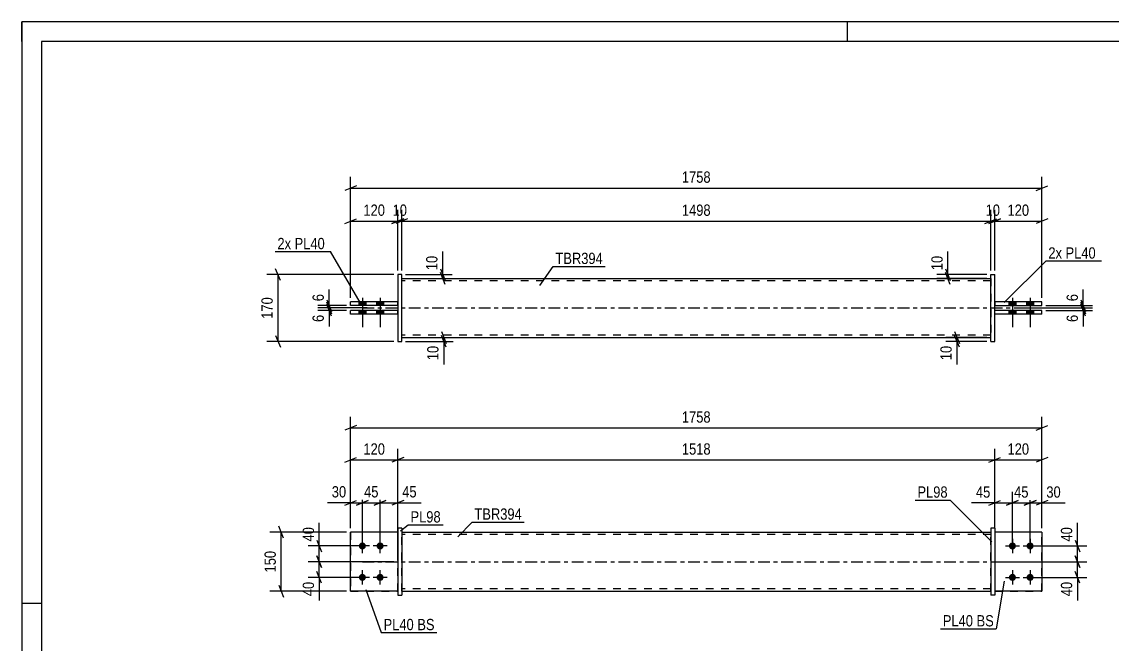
# Model space of a CAD drawing. Header units: millimetres. Extents: x 0 to 420, y 0 to 297.
# Drawn here: x 0 to 277.3, y 138.7 to 297 of the extents above; entities that cross this region are included whole.
import ezdxf

# ---------------------------------------------------------------- set-up
doc = ezdxf.new("R2010")
doc.units = ezdxf.units.MM
doc.linetypes.add('DXK_LINE_DOT2', pattern=[3.9198, 1.9599, -1.9599])
doc.linetypes.add('DXK_LINE_DOT3', pattern=[5.9187, 2.979, -0.9799, 0.9799, -0.9799])
doc.styles.add('Arial Narrow', font='ARIALN.TTF', dxfattribs={"height": 0.2})

# ---------------------------------------------------------------- blocks, each defined once
blk = doc.blocks.new('Unknown-580569573-1163')
at = {"color": 5, "linetype": 'Continuous'}
for p, q in [((420, 297), (0, 297)), ((0, 297), (0, 0)), ((0, 292), (0, 297)), ((210, 292), (210, 297)), ((415, 292), (5, 292)), ((5, 292), (5, 5)), ((5, 149), (0, 149))]:
    blk.add_line(p, q, dxfattribs=at)
blk = doc.blocks.new('Part-580569573-1802 - 1792')
at = {"color": 7, "linetype": 'DXK_LINE_DOT2'}
for p, q in [((259.44, 167.15), (247.44, 167.15)), ((247.44, 167.15), (247.44, 152.15)), ((259.44, 152.15), (259.44, 167.15)), ((247.44, 152.15), (259.44, 152.15))]:
    blk.add_line(p, q, dxfattribs=at)
blk = doc.blocks.new('Part-580569573-1812 - 1792')
at = {"color": 2, "linetype": 'Continuous'}
for p, q in [((247.44, 168.15), (246.44, 168.15)), ((246.44, 168.15), (246.44, 151.15)), ((247.44, 168.15), (247.44, 151.15)), ((247.44, 151.15), (246.44, 151.15))]:
    blk.add_line(p, q, dxfattribs=at)
blk = doc.blocks.new('Bolt-580569573-1797 - 1792')
at = {"linetype": 'Continuous'}
for points in [[(86.62, 162.75, -1), (86.62, 164.55, -1)], [(91.12, 162.75, -1), (91.12, 164.55, -1)], [(86.62, 154.75, -1), (86.62, 156.55, -1)], [(91.12, 154.75, -1), (91.12, 156.55, -1)]]:
    blk.add_hatch(color=1, dxfattribs=at).paths.add_polyline_path(points)
at = {"color": 1, "linetype": 'Continuous'}
for p, q in [((88.42, 163.65), (84.82, 163.65)), ((86.62, 161.85), (86.62, 165.45)), ((92.92, 163.65), (89.32, 163.65)), ((91.12, 161.85), (91.12, 165.45)), ((88.42, 155.65), (84.82, 155.65)), ((86.62, 153.85), (86.62, 157.45)), ((92.92, 155.65), (89.32, 155.65)), ((91.12, 153.85), (91.12, 157.45))]:
    blk.add_line(p, q, dxfattribs=at)
blk = doc.blocks.new('Part-580569573-1807 - 1792')
at = {"color": 2, "linetype": 'Continuous'}
for p, q in [((259.44, 167.15), (247.44, 167.15)), ((259.44, 167.15), (259.44, 152.15)), ((259.44, 152.15), (247.44, 152.15))]:
    blk.add_line(p, q, dxfattribs=at)
at = {"color": 7, "linetype": 'DXK_LINE_DOT2'}
blk.add_line((247.44, 167.15), (247.44, 152.15), dxfattribs=at)
blk = doc.blocks.new('Part-580569573-1817 - 1792')
at = {"color": 7, "linetype": 'DXK_LINE_DOT2'}
for p, q in [((95.62, 167.15), (83.62, 167.15)), ((83.62, 167.15), (83.62, 152.15)), ((95.62, 152.15), (95.62, 167.15)), ((83.62, 152.15), (95.62, 152.15))]:
    blk.add_line(p, q, dxfattribs=at)
blk = doc.blocks.new('Part-580569573-1822 - 1792')
at = {"color": 2, "linetype": 'Continuous'}
for p, q in [((95.62, 167.15), (83.62, 167.15)), ((83.62, 152.15), (83.62, 167.15)), ((95.62, 152.15), (83.62, 152.15))]:
    blk.add_line(p, q, dxfattribs=at)
at = {"color": 7, "linetype": 'DXK_LINE_DOT2'}
blk.add_line((95.62, 152.15), (95.62, 167.15), dxfattribs=at)
blk = doc.blocks.new('Part-580569573-1827 - 1792')
at = {"color": 2, "linetype": 'Continuous'}
for p, q in [((96.62, 168.15), (95.62, 168.15)), ((95.62, 168.15), (95.62, 151.15)), ((96.62, 168.15), (96.62, 151.15)), ((95.62, 151.15), (96.62, 151.15))]:
    blk.add_line(p, q, dxfattribs=at)
blk = doc.blocks.new('Part-580569573-1832 - 1792')
at = {"color": 2, "linetype": 'Continuous'}
for p, q in [((96.62, 167.15), (246.44, 167.15)), ((96.62, 152.15), (246.44, 152.15))]:
    blk.add_line(p, q, dxfattribs=at)
at = {"color": 7, "linetype": 'DXK_LINE_DOT2'}
for p, q in [((96.62, 152.15), (96.62, 167.15)), ((246.44, 166.55), (96.62, 166.55)), ((246.44, 152.15), (246.44, 167.15)), ((246.44, 152.75), (96.62, 152.75))]:
    blk.add_line(p, q, dxfattribs=at)
at = {"color": 7, "linetype": 'DXK_LINE_DOT3'}
blk.add_line((86.62, 159.65), (256.44, 159.65), dxfattribs=at)
blk = doc.blocks.new('Bolt-580569573-1833 - 1792')
at = {"linetype": 'Continuous'}
for points in [[(251.94, 164.55, -1), (251.94, 162.75, -1)], [(256.44, 164.55, -1), (256.44, 162.75, -1)], [(251.94, 156.55, -1), (251.94, 154.75, -1)], [(256.44, 156.55, -1), (256.44, 154.75, -1)]]:
    blk.add_hatch(color=1, dxfattribs=at).paths.add_polyline_path(points)
at = {"color": 1, "linetype": 'Continuous'}
for p, q in [((250.14, 163.65), (253.74, 163.65)), ((251.94, 165.45), (251.94, 161.85)), ((254.64, 163.65), (258.24, 163.65)), ((256.44, 165.45), (256.44, 161.85)), ((250.14, 155.65), (253.74, 155.65)), ((251.94, 157.45), (251.94, 153.85)), ((254.64, 155.65), (258.24, 155.65)), ((256.44, 157.45), (256.44, 153.85))]:
    blk.add_line(p, q, dxfattribs=at)
blk = doc.blocks.new('Part-580569573-2102 - 2083')
at = {"color": 2, "linetype": 'Continuous'}
for p, q in [((96.62, 232.69), (95.62, 232.69)), ((95.62, 232.69), (95.62, 215.69)), ((96.62, 215.69), (96.62, 232.69)), ((95.62, 215.69), (96.62, 215.69))]:
    blk.add_line(p, q, dxfattribs=at)
blk = doc.blocks.new('Bolt-580569573-2095 - 2083')
at = {"linetype": 'Continuous'}
for points in [[(85.72, 224.79), (87.52, 224.79), (87.52, 225.79), (85.72, 225.79)], [(85.72, 224.79), (87.52, 224.79), (87.52, 225.79), (85.72, 225.79)], [(90.22, 224.79), (92.02, 224.79), (92.02, 225.79), (90.22, 225.79)], [(90.22, 224.79), (92.02, 224.79), (92.02, 225.79), (90.22, 225.79)], [(85.72, 222.59), (87.52, 222.59), (87.52, 223.59), (85.72, 223.59)], [(85.72, 222.59), (87.52, 222.59), (87.52, 223.59), (85.72, 223.59)], [(90.22, 222.59), (92.02, 222.59), (92.02, 223.59), (90.22, 223.59)], [(90.22, 222.59), (92.02, 222.59), (92.02, 223.59), (90.22, 223.59)]]:
    blk.add_hatch(color=1, dxfattribs=at).paths.add_polyline_path(points)
at = {"color": 1, "linetype": 'Continuous'}
for p, q in [((85.72, 225.79), (85.72, 224.79)), ((85.72, 225.79), (85.72, 224.79)), ((86.62, 226.79), (86.62, 219.29)), ((86.62, 226.79), (86.62, 219.29)), ((87.52, 225.79), (87.52, 224.79)), ((87.52, 225.79), (87.52, 224.79)), ((90.22, 225.79), (90.22, 224.79)), ((90.22, 225.79), (90.22, 224.79)), ((91.12, 226.79), (91.12, 219.29)), ((91.12, 226.79), (91.12, 219.29)), ((92.02, 225.79), (92.02, 224.79)), ((92.02, 225.79), (92.02, 224.79)), ((85.72, 223.59), (85.72, 222.59)), ((85.72, 223.59), (85.72, 222.59)), ((87.52, 223.59), (87.52, 222.59)), ((87.52, 223.59), (87.52, 222.59)), ((90.22, 223.59), (90.22, 222.59)), ((90.22, 223.59), (90.22, 222.59)), ((92.02, 223.59), (92.02, 222.59)), ((92.02, 223.59), (92.02, 222.59))]:
    blk.add_line(p, q, dxfattribs=at)
blk = doc.blocks.new('Bolt-580569573-2096 - 2083')
at = {"linetype": 'Continuous'}
for points in [[(252.84, 225.79), (251.04, 225.79), (251.04, 224.79), (252.84, 224.79)], [(252.84, 225.79), (251.04, 225.79), (251.04, 224.79), (252.84, 224.79)], [(257.34, 225.79), (255.54, 225.79), (255.54, 224.79), (257.34, 224.79)], [(257.34, 225.79), (255.54, 225.79), (255.54, 224.79), (257.34, 224.79)], [(252.84, 223.59), (251.04, 223.59), (251.04, 222.59), (252.84, 222.59)], [(252.84, 223.59), (251.04, 223.59), (251.04, 222.59), (252.84, 222.59)], [(257.34, 223.59), (255.54, 223.59), (255.54, 222.59), (257.34, 222.59)], [(257.34, 223.59), (255.54, 223.59), (255.54, 222.59), (257.34, 222.59)]]:
    blk.add_hatch(color=1, dxfattribs=at).paths.add_polyline_path(points)
at = {"color": 1, "linetype": 'Continuous'}
for p, q in [((251.04, 225.79), (251.04, 224.79)), ((251.04, 225.79), (251.04, 224.79)), ((251.94, 226.79), (251.94, 219.29)), ((251.94, 226.79), (251.94, 219.29)), ((252.84, 225.79), (252.84, 224.79)), ((252.84, 225.79), (252.84, 224.79)), ((255.54, 225.79), (255.54, 224.79)), ((255.54, 225.79), (255.54, 224.79)), ((256.44, 226.79), (256.44, 219.29)), ((256.44, 226.79), (256.44, 219.29)), ((257.34, 225.79), (257.34, 224.79)), ((257.34, 225.79), (257.34, 224.79)), ((251.04, 223.59), (251.04, 222.59)), ((251.04, 223.59), (251.04, 222.59)), ((252.84, 223.59), (252.84, 222.59)), ((252.84, 223.59), (252.84, 222.59)), ((255.54, 223.59), (255.54, 222.59)), ((255.54, 223.59), (255.54, 222.59)), ((257.34, 223.59), (257.34, 222.59)), ((257.34, 223.59), (257.34, 222.59))]:
    blk.add_line(p, q, dxfattribs=at)
blk = doc.blocks.new('Part-580569573-2101 - 2083')
at = {"color": 2, "linetype": 'Continuous'}
for p, q in [((96.62, 231.69), (246.44, 231.69)), ((96.62, 216.69), (246.44, 216.69))]:
    blk.add_line(p, q, dxfattribs=at)
at = {"color": 7, "linetype": 'DXK_LINE_DOT2'}
for p, q in [((96.62, 216.69), (96.62, 231.69)), ((246.44, 231.09), (96.62, 231.09)), ((246.44, 231.69), (246.44, 216.69)), ((246.44, 217.29), (96.62, 217.29))]:
    blk.add_line(p, q, dxfattribs=at)
at = {"color": 7, "linetype": 'DXK_LINE_DOT3'}
blk.add_line((86.62, 224.19), (256.44, 224.19), dxfattribs=at)
blk = doc.blocks.new('Part-580569573-2107 - 2083')
at = {"color": 2, "linetype": 'Continuous'}
for p, q in [((95.62, 223.59), (83.62, 223.59)), ((83.62, 222.59), (83.62, 223.59)), ((95.62, 222.59), (83.62, 222.59))]:
    blk.add_line(p, q, dxfattribs=at)
at = {"color": 7, "linetype": 'DXK_LINE_DOT2'}
blk.add_line((95.62, 222.59), (95.62, 223.59), dxfattribs=at)
blk = doc.blocks.new('Part-580569573-2112 - 2083')
at = {"color": 2, "linetype": 'Continuous'}
for p, q in [((95.62, 225.79), (83.62, 225.79)), ((83.62, 224.79), (83.62, 225.79)), ((95.62, 224.79), (83.62, 224.79))]:
    blk.add_line(p, q, dxfattribs=at)
at = {"color": 7, "linetype": 'DXK_LINE_DOT2'}
blk.add_line((95.62, 224.79), (95.62, 225.79), dxfattribs=at)
blk = doc.blocks.new('Part-580569573-2113 - 2083')
at = {"color": 2, "linetype": 'Continuous'}
for p, q in [((246.44, 215.69), (246.44, 232.69)), ((246.44, 232.69), (247.44, 232.69)), ((247.44, 215.69), (247.44, 232.69)), ((246.44, 215.69), (247.44, 215.69))]:
    blk.add_line(p, q, dxfattribs=at)
blk = doc.blocks.new('Part-580569573-2118 - 2083')
at = {"color": 2, "linetype": 'Continuous'}
for p, q in [((259.44, 223.59), (247.44, 223.59)), ((259.44, 222.59), (247.44, 222.59)), ((259.44, 222.59), (259.44, 223.59))]:
    blk.add_line(p, q, dxfattribs=at)
at = {"color": 7, "linetype": 'DXK_LINE_DOT2'}
blk.add_line((247.44, 222.59), (247.44, 223.59), dxfattribs=at)
blk = doc.blocks.new('Part-580569573-2123 - 2083')
at = {"color": 2, "linetype": 'Continuous'}
for p, q in [((259.44, 225.79), (247.44, 225.79)), ((247.44, 224.79), (259.44, 224.79)), ((259.44, 224.79), (259.44, 225.79))]:
    blk.add_line(p, q, dxfattribs=at)
at = {"color": 7, "linetype": 'DXK_LINE_DOT2'}
blk.add_line((247.44, 225.79), (247.44, 224.79), dxfattribs=at)
blk = doc.blocks.new('StraightDimension-580569573-1999 - 1792')
at = {"color": 7, "linetype": 'Continuous'}
for p, q in [((91.12, 164.65), (91.12, 177.5)), ((95.62, 168.15), (95.62, 177.5)), ((89.62, 174.05), (92.62, 175.25)), ((97.12, 175.25), (94.12, 174.05)), ((91.12, 174.65), (95.62, 174.65))]:
    blk.add_line(p, q, dxfattribs=at)
at = {"color": 0}
blk.add_wipeout([(101, 175.4), (101, 179.6), (96.15, 179.6), (96.15, 175.4)], dxfattribs=at)
at = {"color": 7, "linetype": 'Continuous'}
blk.add_line((95.62, 174.65), (101.53, 174.65), dxfattribs=at)
blk.add_line((95.62, 174.65), (101.53, 174.65), dxfattribs=at)
at = {"color": 3, "style": 'Arial Narrow'}
blk.add_text('45', height=2.863, dxfattribs=at).set_placement((96.75, 176))
blk = doc.blocks.new('StraightDimension-580569573-1881 - 1792')
at = {"color": 7, "linetype": 'Continuous'}
for p, q in [((85.12, 194.28), (82.12, 193.08)), ((83.62, 168.15), (83.62, 196.53)), ((257.94, 193.08), (260.94, 194.28)), ((259.44, 168.15), (259.44, 196.53)), ((83.62, 193.68), (259.44, 193.68))]:
    blk.add_line(p, q, dxfattribs=at)
at = {"color": 0}
blk.add_wipeout([(175.79, 194.43), (175.79, 198.63), (167.28, 198.63), (167.28, 194.43)], dxfattribs=at)
at = {"color": 3, "style": 'Arial Narrow'}
blk.add_text('1758', height=2.863, dxfattribs=at).set_placement((167.88, 195.03))
blk = doc.blocks.new('StraightDimension-580569573-1939 - 1792')
at = {"color": 7, "linetype": 'Continuous'}
for p, q in [((97.12, 186.13), (94.12, 184.93)), ((95.62, 160.65), (95.62, 188.38)), ((245.94, 184.93), (248.94, 186.13)), ((247.44, 168.15), (247.44, 188.38)), ((95.62, 185.53), (247.44, 185.53))]:
    blk.add_line(p, q, dxfattribs=at)
at = {"color": 0}
blk.add_wipeout([(175.79, 186.28), (175.79, 190.48), (167.28, 190.48), (167.28, 186.28)], dxfattribs=at)
at = {"color": 3, "style": 'Arial Narrow'}
blk.add_text('1518', height=2.863, dxfattribs=at).set_placement((167.88, 186.88))
blk = doc.blocks.new('StraightDimension-580569573-1835 - 1792')
at = {"color": 7, "linetype": 'Continuous'}
for p, q in [((254.94, 173.99), (257.94, 175.19)), ((256.44, 164.65), (256.44, 177.44)), ((260.94, 175.19), (257.94, 173.99)), ((259.44, 168.15), (259.44, 177.44)), ((256.44, 174.59), (259.44, 174.59))]:
    blk.add_line(p, q, dxfattribs=at)
at = {"color": 0}
blk.add_wipeout([(264.82, 175.34), (264.82, 179.54), (259.97, 179.54), (259.97, 175.34)], dxfattribs=at)
at = {"color": 7, "linetype": 'Continuous'}
blk.add_line((259.44, 174.59), (265.35, 174.59), dxfattribs=at)
blk.add_line((259.44, 174.59), (265.35, 174.59), dxfattribs=at)
at = {"color": 3, "style": 'Arial Narrow'}
blk.add_text('30', height=2.863, dxfattribs=at).set_placement((260.57, 175.94))
blk = doc.blocks.new('StraightDimension-580569573-2043 - 1792')
at = {"color": 7, "linetype": 'Continuous'}
for p, q in [((85.62, 163.65), (72.81, 163.65)), ((75.06, 165.15), (76.26, 162.15)), ((75.66, 159.65), (75.66, 163.65)), ((76.26, 158.15), (75.06, 161.15)), ((94.62, 159.65), (72.81, 159.65))]:
    blk.add_line(p, q, dxfattribs=at)
at = {"color": 0}
blk.add_wipeout([(74.91, 169.04), (70.71, 169.04), (70.71, 164.18), (74.91, 164.18)], dxfattribs=at)
at = {"color": 7, "linetype": 'Continuous'}
blk.add_line((75.66, 163.65), (75.66, 169.56), dxfattribs=at)
blk.add_line((75.66, 163.65), (75.66, 169.56), dxfattribs=at)
at = {"color": 3, "style": 'Arial Narrow'}
blk.add_text('40', height=2.863, rotation=90.0002, dxfattribs=at).set_placement((74.31, 164.78))
blk = doc.blocks.new('StraightDimension-580569573-1851 - 1792')
at = {"color": 7, "linetype": 'Continuous'}
for p, q in [((250.44, 173.99), (253.44, 175.19)), ((251.94, 164.65), (251.94, 177.44)), ((257.94, 175.19), (254.94, 173.99)), ((256.44, 164.65), (256.44, 177.44)), ((251.94, 174.59), (256.44, 174.59))]:
    blk.add_line(p, q, dxfattribs=at)
at = {"color": 0}
blk.add_wipeout([(256.62, 175.34), (256.62, 179.54), (251.77, 179.54), (251.77, 175.34)], dxfattribs=at)
at = {"color": 3, "style": 'Arial Narrow'}
blk.add_text('45', height=2.863, dxfattribs=at).set_placement((252.37, 175.94))
blk = doc.blocks.new('StraightDimension-580569573-1864 - 1792')
at = {"color": 7, "linetype": 'Continuous'}
for p, q in [((245.94, 173.99), (248.94, 175.19)), ((247.44, 168.15), (247.44, 177.44)), ((253.44, 175.19), (250.44, 173.99)), ((251.94, 164.65), (251.94, 177.44)), ((247.44, 174.59), (251.94, 174.59))]:
    blk.add_line(p, q, dxfattribs=at)
at = {"color": 0}
blk.add_wipeout([(246.92, 175.34), (246.92, 179.54), (242.06, 179.54), (242.06, 175.34)], dxfattribs=at)
at = {"color": 7, "linetype": 'Continuous'}
blk.add_line((247.44, 174.59), (241.54, 174.59), dxfattribs=at)
blk.add_line((247.44, 174.59), (241.54, 174.59), dxfattribs=at)
at = {"color": 3, "style": 'Arial Narrow'}
blk.add_text('45', height=2.863, dxfattribs=at).set_placement((242.66, 175.94))
blk = doc.blocks.new('StraightDimension-580569573-1901 - 1792')
at = {"color": 7, "linetype": 'Continuous'}
for p, q in [((267.89, 161.15), (269.09, 158.15)), ((248.44, 159.65), (270.89, 159.65)), ((268.49, 155.65), (268.49, 159.65)), ((257.44, 155.65), (270.89, 155.65)), ((269.09, 154.15), (267.89, 157.15))]:
    blk.add_line(p, q, dxfattribs=at)
at = {"color": 0}
blk.add_wipeout([(267.74, 155.13), (263.54, 155.13), (263.54, 150.27), (267.74, 150.27)], dxfattribs=at)
at = {"color": 7, "linetype": 'Continuous'}
blk.add_line((268.49, 155.65), (268.49, 149.75), dxfattribs=at)
blk.add_line((268.49, 155.65), (268.49, 149.75), dxfattribs=at)
at = {"color": 3, "style": 'Arial Narrow'}
blk.add_text('40', height=2.863, rotation=90.0002, dxfattribs=at).set_placement((267.14, 150.87))
blk = doc.blocks.new('StraightDimension-580569573-1910 - 1792')
at = {"color": 7, "linetype": 'Continuous'}
for p, q in [((257.44, 163.65), (270.89, 163.65)), ((267.89, 165.15), (269.09, 162.15)), ((268.49, 159.65), (268.49, 163.65)), ((269.09, 158.15), (267.89, 161.15)), ((248.44, 159.65), (270.89, 159.65))]:
    blk.add_line(p, q, dxfattribs=at)
at = {"color": 0}
blk.add_wipeout([(267.74, 169.04), (263.54, 169.04), (263.54, 164.18), (267.74, 164.18)], dxfattribs=at)
at = {"color": 7, "linetype": 'Continuous'}
blk.add_line((268.49, 163.65), (268.49, 169.56), dxfattribs=at)
blk.add_line((268.49, 163.65), (268.49, 169.56), dxfattribs=at)
at = {"color": 3, "style": 'Arial Narrow'}
blk.add_text('40', height=2.863, rotation=90.0002, dxfattribs=at).set_placement((267.14, 164.78))
blk = doc.blocks.new('StraightDimension-580569573-1920 - 1792')
at = {"color": 7, "linetype": 'Continuous'}
for p, q in [((245.94, 184.93), (248.94, 186.13)), ((247.44, 168.15), (247.44, 188.38)), ((260.94, 186.13), (257.94, 184.93)), ((259.44, 168.15), (259.44, 188.38)), ((247.44, 185.53), (259.44, 185.53))]:
    blk.add_line(p, q, dxfattribs=at)
at = {"color": 0}
blk.add_wipeout([(256.79, 186.28), (256.79, 190.48), (250.1, 190.48), (250.1, 186.28)], dxfattribs=at)
at = {"color": 3, "style": 'Arial Narrow'}
blk.add_text('120', height=2.863, dxfattribs=at).set_placement((250.7, 186.88))
blk = doc.blocks.new('StraightDimension-580569573-1954 - 1792')
at = {"color": 7, "linetype": 'Continuous'}
for p, q in [((82.12, 184.93), (85.12, 186.13)), ((83.62, 168.15), (83.62, 188.38)), ((97.12, 186.13), (94.12, 184.93)), ((95.62, 160.65), (95.62, 188.38)), ((83.62, 185.53), (95.62, 185.53))]:
    blk.add_line(p, q, dxfattribs=at)
at = {"color": 0}
blk.add_wipeout([(92.97, 186.28), (92.97, 190.48), (86.28, 190.48), (86.28, 186.28)], dxfattribs=at)
at = {"color": 3, "style": 'Arial Narrow'}
blk.add_text('120', height=2.863, dxfattribs=at).set_placement((86.88, 186.88))
blk = doc.blocks.new('StraightDimension-580569573-2034 - 1792')
at = {"color": 7, "linetype": 'Continuous'}
for p, q in [((75.06, 161.15), (76.26, 158.15)), ((94.62, 159.65), (72.81, 159.65)), ((75.66, 155.65), (75.66, 159.65)), ((85.62, 155.65), (72.81, 155.65)), ((76.26, 154.15), (75.06, 157.15))]:
    blk.add_line(p, q, dxfattribs=at)
at = {"color": 0}
blk.add_wipeout([(74.91, 155.13), (70.71, 155.13), (70.71, 150.27), (74.91, 150.27)], dxfattribs=at)
at = {"color": 7, "linetype": 'Continuous'}
blk.add_line((75.66, 155.65), (75.66, 149.75), dxfattribs=at)
blk.add_line((75.66, 155.65), (75.66, 149.75), dxfattribs=at)
at = {"color": 3, "style": 'Arial Narrow'}
blk.add_text('40', height=2.863, rotation=90.0002, dxfattribs=at).set_placement((74.31, 150.87))
blk = doc.blocks.new('StraightDimension-580569573-1970 - 1792')
at = {"color": 7, "linetype": 'Continuous'}
for p, q in [((83.62, 168.15), (83.62, 177.5)), ((86.62, 164.65), (86.62, 177.5)), ((82.12, 174.05), (85.12, 175.25)), ((88.12, 175.25), (85.12, 174.05)), ((83.62, 174.65), (86.62, 174.65))]:
    blk.add_line(p, q, dxfattribs=at)
at = {"color": 0}
blk.add_wipeout([(83.1, 175.4), (83.1, 179.6), (78.24, 179.6), (78.24, 175.4)], dxfattribs=at)
at = {"color": 7, "linetype": 'Continuous'}
blk.add_line((83.62, 174.65), (77.72, 174.65), dxfattribs=at)
blk.add_line((83.62, 174.65), (77.72, 174.65), dxfattribs=at)
at = {"color": 3, "style": 'Arial Narrow'}
blk.add_text('30', height=2.863, dxfattribs=at).set_placement((78.84, 176))
blk = doc.blocks.new('StraightDimension-580569573-1986 - 1792')
at = {"color": 7, "linetype": 'Continuous'}
for p, q in [((86.62, 164.65), (86.62, 177.5)), ((91.12, 164.65), (91.12, 177.5)), ((85.12, 174.05), (88.12, 175.25)), ((92.62, 175.25), (89.62, 174.05)), ((86.62, 174.65), (91.12, 174.65))]:
    blk.add_line(p, q, dxfattribs=at)
at = {"color": 0}
blk.add_wipeout([(91.3, 175.4), (91.3, 179.6), (86.45, 179.6), (86.45, 175.4)], dxfattribs=at)
at = {"color": 3, "style": 'Arial Narrow'}
blk.add_text('45', height=2.863, dxfattribs=at).set_placement((87.05, 176))
blk = doc.blocks.new('StraightDimension-580569573-3736 - 1792')
at = {"color": 7, "linetype": 'Continuous'}
for p, q in [((82.62, 167.15), (63.09, 167.15)), ((66.54, 165.65), (65.34, 168.65)), ((65.94, 152.15), (65.94, 167.15)), ((65.34, 153.65), (66.54, 150.65)), ((82.62, 152.15), (63.09, 152.15))]:
    blk.add_line(p, q, dxfattribs=at)
at = {"color": 0}
blk.add_wipeout([(65.19, 163), (60.99, 163), (60.99, 156.31), (65.19, 156.31)], dxfattribs=at)
at = {"color": 3, "style": 'Arial Narrow'}
blk.add_text('150', height=2.863, rotation=90.0002, dxfattribs=at).set_placement((64.59, 156.91))
blk = doc.blocks.new('StraightDimension-580569573-2159 - 2083')
at = {"color": 7, "linetype": 'Continuous'}
for p, q in [((244.94, 245.7), (247.94, 246.9)), ((248.94, 246.9), (245.94, 245.7)), ((246.44, 233.69), (246.44, 249.15)), ((247.44, 233.69), (247.44, 249.15)), ((246.44, 246.3), (247.44, 246.3))]:
    blk.add_line(p, q, dxfattribs=at)
at = {"color": 0}
blk.add_wipeout([(249.37, 247.05), (249.37, 251.25), (244.52, 251.25), (244.52, 247.05)], dxfattribs=at)
at = {"color": 3, "style": 'Arial Narrow'}
blk.add_text('10', height=2.863, dxfattribs=at).set_placement((245.12, 247.65))
blk = doc.blocks.new('StraightDimension-580569573-2240 - 2083')
at = {"color": 7, "linetype": 'Continuous'}
for p, q in [((260.44, 224.79), (272.34, 224.79)), ((269.34, 226.29), (270.54, 223.29)), ((270.54, 222.69), (269.34, 225.69)), ((269.94, 224.19), (269.94, 224.79)), ((255.19, 224.19), (272.34, 224.19))]:
    blk.add_line(p, q, dxfattribs=at)
at = {"color": 0}
blk.add_wipeout([(269.19, 228.34), (264.99, 228.34), (264.99, 225.31), (269.19, 225.31)], dxfattribs=at)
at = {"color": 7, "linetype": 'Continuous'}
blk.add_line((269.94, 224.79), (269.94, 228.87), dxfattribs=at)
blk.add_line((269.94, 224.79), (269.94, 228.87), dxfattribs=at)
at = {"color": 3, "style": 'Arial Narrow'}
blk.add_text('6', height=2.86, rotation=90.0002, dxfattribs=at).set_placement((268.59, 225.91))
blk = doc.blocks.new('StraightDimension-580569573-2179 - 2083')
at = {"color": 7, "linetype": 'Continuous'}
for p, q in [((94.12, 245.7), (97.12, 246.9)), ((98.12, 246.9), (95.12, 245.7)), ((95.62, 233.69), (95.62, 249.15)), ((96.62, 233.69), (96.62, 249.15)), ((95.62, 246.3), (96.62, 246.3))]:
    blk.add_line(p, q, dxfattribs=at)
at = {"color": 0}
blk.add_wipeout([(98.55, 247.05), (98.55, 251.25), (93.7, 251.25), (93.7, 247.05)], dxfattribs=at)
at = {"color": 3, "style": 'Arial Narrow'}
blk.add_text('10', height=2.863, dxfattribs=at).set_placement((94.3, 247.65))
blk = doc.blocks.new('StraightDimension-580569573-2249 - 2083')
at = {"color": 7, "linetype": 'Continuous'}
for p, q in [((65.76, 231.19), (64.56, 234.19)), ((94.62, 232.69), (62.31, 232.69)), ((65.16, 215.69), (65.16, 232.69)), ((64.56, 217.19), (65.76, 214.19)), ((94.62, 215.69), (62.31, 215.69))]:
    blk.add_line(p, q, dxfattribs=at)
at = {"color": 0}
blk.add_wipeout([(64.41, 227.53), (60.21, 227.53), (60.21, 220.85), (64.41, 220.85)], dxfattribs=at)
at = {"color": 3, "style": 'Arial Narrow'}
blk.add_text('170', height=2.863, rotation=90.0002, dxfattribs=at).set_placement((63.81, 221.45))
blk = doc.blocks.new('StraightDimension-580569573-2148 - 2083')
at = {"color": 7, "linetype": 'Continuous'}
for p, q in [((85.12, 255.31), (82.12, 254.11)), ((83.62, 226.79), (83.62, 257.56)), ((257.94, 254.11), (260.94, 255.31)), ((259.44, 226.79), (259.44, 257.56)), ((83.62, 254.71), (259.44, 254.71))]:
    blk.add_line(p, q, dxfattribs=at)
at = {"color": 0}
blk.add_wipeout([(175.79, 255.46), (175.79, 259.66), (167.28, 259.66), (167.28, 255.46)], dxfattribs=at)
at = {"color": 3, "style": 'Arial Narrow'}
blk.add_text('1758', height=2.863, dxfattribs=at).set_placement((167.88, 256.06))
blk = doc.blocks.new('StraightDimension-580569573-2189 - 2083')
at = {"color": 7, "linetype": 'Continuous'}
for p, q in [((82.12, 245.7), (85.12, 246.9)), ((83.62, 226.79), (83.62, 249.15)), ((97.12, 246.9), (94.12, 245.7)), ((95.62, 233.69), (95.62, 249.15)), ((83.62, 246.3), (95.62, 246.3))]:
    blk.add_line(p, q, dxfattribs=at)
at = {"color": 0}
blk.add_wipeout([(92.97, 247.05), (92.97, 251.25), (86.28, 251.25), (86.28, 247.05)], dxfattribs=at)
at = {"color": 3, "style": 'Arial Narrow'}
blk.add_text('120', height=2.863, dxfattribs=at).set_placement((86.88, 247.65))
blk = doc.blocks.new('StraightDimension-580569573-2125 - 2083')
at = {"color": 7, "linetype": 'Continuous'}
for p, q in [((245.44, 216.69), (234.99, 216.69)), ((237.24, 218.19), (238.44, 215.19)), ((238.44, 214.19), (237.24, 217.19)), ((237.84, 215.69), (237.84, 216.69)), ((245.44, 215.69), (234.99, 215.69))]:
    blk.add_line(p, q, dxfattribs=at)
at = {"color": 0}
blk.add_wipeout([(237.09, 215.16), (232.89, 215.16), (232.89, 210.31), (237.09, 210.31)], dxfattribs=at)
at = {"color": 7, "linetype": 'Continuous'}
blk.add_line((237.84, 215.69), (237.84, 209.78), dxfattribs=at)
blk.add_line((237.84, 215.69), (237.84, 209.78), dxfattribs=at)
at = {"color": 3, "style": 'Arial Narrow'}
blk.add_text('10', height=2.863, rotation=90.0002, dxfattribs=at).set_placement((236.49, 210.91))
blk = doc.blocks.new('StraightDimension-580569573-2199 - 2083')
at = {"color": 7, "linetype": 'Continuous'}
for p, q in [((245.94, 245.7), (248.94, 246.9)), ((247.44, 233.69), (247.44, 249.15)), ((260.94, 246.9), (257.94, 245.7)), ((259.44, 226.79), (259.44, 249.15)), ((247.44, 246.3), (259.44, 246.3))]:
    blk.add_line(p, q, dxfattribs=at)
at = {"color": 0}
blk.add_wipeout([(256.79, 247.05), (256.79, 251.25), (250.1, 251.25), (250.1, 247.05)], dxfattribs=at)
at = {"color": 3, "style": 'Arial Narrow'}
blk.add_text('120', height=2.863, dxfattribs=at).set_placement((250.7, 247.65))
blk = doc.blocks.new('StraightDimension-580569573-2135 - 2083')
at = {"color": 7, "linetype": 'Continuous'}
for p, q in [((234.94, 234.19), (236.14, 231.19)), ((236.14, 230.19), (234.94, 233.19)), ((245.44, 232.69), (232.69, 232.69)), ((245.44, 231.69), (232.69, 231.69)), ((235.54, 231.69), (235.54, 232.69))]:
    blk.add_line(p, q, dxfattribs=at)
at = {"color": 0}
blk.add_wipeout([(234.79, 238.07), (230.59, 238.07), (230.59, 233.21), (234.79, 233.21)], dxfattribs=at)
at = {"color": 7, "linetype": 'Continuous'}
blk.add_line((235.54, 232.69), (235.54, 238.59), dxfattribs=at)
blk.add_line((235.54, 232.69), (235.54, 238.59), dxfattribs=at)
at = {"color": 3, "style": 'Arial Narrow'}
blk.add_text('10', height=2.863, rotation=90.0002, dxfattribs=at).set_placement((234.19, 233.81))
blk = doc.blocks.new('StraightDimension-580569573-2169 - 2083')
at = {"color": 7, "linetype": 'Continuous'}
for p, q in [((98.12, 246.9), (95.12, 245.7)), ((96.62, 233.69), (96.62, 249.15)), ((244.94, 245.7), (247.94, 246.9)), ((246.44, 233.69), (246.44, 249.15)), ((96.62, 246.3), (246.44, 246.3))]:
    blk.add_line(p, q, dxfattribs=at)
at = {"color": 0}
blk.add_wipeout([(175.79, 247.05), (175.79, 251.25), (167.28, 251.25), (167.28, 247.05)], dxfattribs=at)
at = {"color": 3, "style": 'Arial Narrow'}
blk.add_text('1498', height=2.863, dxfattribs=at).set_placement((167.88, 247.65))
blk = doc.blocks.new('StraightDimension-580569573-2210 - 2083')
at = {"color": 7, "linetype": 'Continuous'}
for p, q in [((97.62, 216.69), (109.72, 216.69)), ((106.72, 218.19), (107.92, 215.19)), ((107.92, 214.19), (106.72, 217.19)), ((107.32, 215.69), (107.32, 216.69)), ((97.62, 215.69), (109.72, 215.69))]:
    blk.add_line(p, q, dxfattribs=at)
at = {"color": 0}
blk.add_wipeout([(106.57, 215.16), (102.37, 215.16), (102.37, 210.31), (106.57, 210.31)], dxfattribs=at)
at = {"color": 7, "linetype": 'Continuous'}
blk.add_line((107.32, 215.69), (107.32, 209.78), dxfattribs=at)
blk.add_line((107.32, 215.69), (107.32, 209.78), dxfattribs=at)
at = {"color": 3, "style": 'Arial Narrow'}
blk.add_text('10', height=2.863, rotation=90.0002, dxfattribs=at).set_placement((105.97, 210.91))
blk = doc.blocks.new('StraightDimension-580569573-2220 - 2083')
at = {"color": 7, "linetype": 'Continuous'}
for p, q in [((106.45, 234.19), (107.65, 231.19)), ((107.65, 230.19), (106.45, 233.19)), ((97.62, 232.69), (109.45, 232.69)), ((97.62, 231.69), (109.45, 231.69)), ((107.05, 231.69), (107.05, 232.69))]:
    blk.add_line(p, q, dxfattribs=at)
at = {"color": 0}
blk.add_wipeout([(106.3, 238.07), (102.1, 238.07), (102.1, 233.21), (106.3, 233.21)], dxfattribs=at)
at = {"color": 7, "linetype": 'Continuous'}
blk.add_line((107.05, 232.69), (107.05, 238.59), dxfattribs=at)
blk.add_line((107.05, 232.69), (107.05, 238.59), dxfattribs=at)
at = {"color": 3, "style": 'Arial Narrow'}
blk.add_text('10', height=2.863, rotation=90.0002, dxfattribs=at).set_placement((105.7, 233.81))
blk = doc.blocks.new('StraightDimension-580569573-2231 - 2083')
at = {"color": 7, "linetype": 'Continuous'}
for p, q in [((269.34, 225.69), (270.54, 222.69)), ((270.54, 222.09), (269.34, 225.09)), ((255.19, 224.19), (272.34, 224.19)), ((260.44, 223.59), (272.34, 223.59)), ((269.94, 223.59), (269.94, 224.19))]:
    blk.add_line(p, q, dxfattribs=at)
at = {"color": 0}
blk.add_wipeout([(269.19, 223.06), (264.99, 223.06), (264.99, 220.03), (269.19, 220.03)], dxfattribs=at)
at = {"color": 7, "linetype": 'Continuous'}
blk.add_line((269.94, 223.59), (269.94, 219.51), dxfattribs=at)
blk.add_line((269.94, 223.59), (269.94, 219.51), dxfattribs=at)
at = {"color": 3, "style": 'Arial Narrow'}
blk.add_text('6', height=2.86, rotation=90.0002, dxfattribs=at).set_placement((268.59, 220.63))
blk = doc.blocks.new('StraightDimension-580569573-2260 - 2083')
at = {"color": 7, "linetype": 'Continuous'}
for p, q in [((77.55, 225.69), (78.75, 222.69)), ((78.75, 222.09), (77.55, 225.09)), ((87.87, 224.19), (75.3, 224.19)), ((82.62, 223.59), (75.3, 223.59)), ((78.15, 223.59), (78.15, 224.19))]:
    blk.add_line(p, q, dxfattribs=at)
at = {"color": 0}
blk.add_wipeout([(77.4, 223.06), (73.2, 223.06), (73.2, 220.03), (77.4, 220.03)], dxfattribs=at)
at = {"color": 7, "linetype": 'Continuous'}
blk.add_line((78.15, 223.59), (78.15, 219.51), dxfattribs=at)
blk.add_line((78.15, 223.59), (78.15, 219.51), dxfattribs=at)
at = {"color": 3, "style": 'Arial Narrow'}
blk.add_text('6', height=2.86, rotation=90.0002, dxfattribs=at).set_placement((76.8, 220.63))
blk = doc.blocks.new('StraightDimension-580569573-2270 - 2083')
at = {"color": 7, "linetype": 'Continuous'}
for p, q in [((82.62, 224.79), (75.3, 224.79)), ((77.55, 226.29), (78.75, 223.29)), ((78.75, 222.69), (77.55, 225.69)), ((78.15, 224.19), (78.15, 224.79)), ((87.87, 224.19), (75.3, 224.19))]:
    blk.add_line(p, q, dxfattribs=at)
at = {"color": 0}
blk.add_wipeout([(77.4, 228.34), (73.2, 228.34), (73.2, 225.31), (77.4, 225.31)], dxfattribs=at)
at = {"color": 7, "linetype": 'Continuous'}
blk.add_line((78.15, 224.79), (78.15, 228.87), dxfattribs=at)
blk.add_line((78.15, 224.79), (78.15, 228.87), dxfattribs=at)
at = {"color": 3, "style": 'Arial Narrow'}
blk.add_text('6', height=2.86, rotation=90.0002, dxfattribs=at).set_placement((76.8, 225.91))
blk = doc.blocks.new('Mark-580569573-1808 - 1792')
at = {"color": 0}
blk.add_wipeout([(235.47, 175.93), (235.47, 178.93), (227.79, 178.93), (227.79, 175.93)], dxfattribs=at)
blk.add_wipeout([(235.47, 175.93), (235.47, 178.93), (227.79, 178.93), (227.79, 175.93)], dxfattribs=at)
at = {"color": 30, "linetype": 'Continuous'}
for p in [(227.19, 175.33), (246.67, 164.72)]:
    blk.add_line(p, (236.07, 175.33), dxfattribs=at)
at = {"color": 3, "style": 'Arial Narrow'}
blk.add_text('PL98', height=2.863, dxfattribs=at).set_placement((227.79, 175.93))
blk = doc.blocks.new('Mark-580569573-1823 - 1792')
at = {"color": 0}
blk.add_wipeout([(106.54, 169.62), (106.54, 172.62), (98.86, 172.62), (98.86, 169.62)], dxfattribs=at)
blk.add_wipeout([(106.54, 169.62), (106.54, 172.62), (98.86, 172.62), (98.86, 169.62)], dxfattribs=at)
at = {"color": 30, "linetype": 'Continuous'}
for p, q in [((96.32, 167.46), (98.26, 169.02)), ((98.26, 169.02), (107.14, 169.02))]:
    blk.add_line(p, q, dxfattribs=at)
at = {"color": 3, "style": 'Arial Narrow'}
blk.add_text('PL98', height=2.863, dxfattribs=at).set_placement((98.86, 169.62))
blk = doc.blocks.new('Mark-580569573-1828 - 1792')
at = {"color": 0}
blk.add_wipeout([(127.17, 170.33), (127.17, 173.33), (115.12, 173.33), (115.12, 170.33)], dxfattribs=at)
blk.add_wipeout([(127.17, 170.33), (127.17, 173.33), (115.12, 173.33), (115.12, 170.33)], dxfattribs=at)
at = {"color": 30, "linetype": 'Continuous'}
for p, q in [((110.91, 165.99), (114.52, 169.73)), ((114.52, 169.73), (127.77, 169.73))]:
    blk.add_line(p, q, dxfattribs=at)
at = {"color": 3, "style": 'Arial Narrow'}
blk.add_text('TBR394', height=2.863, dxfattribs=at).set_placement((115.12, 170.33))
blk = doc.blocks.new('MarkSet-580569573-2068 - 1792')
at = {"color": 0}
blk.add_wipeout([(99.69, 142.22), (99.69, 145.22), (92.01, 145.22), (92.01, 142.22)], dxfattribs=at)
blk.add_wipeout([(99.69, 142.22), (99.69, 145.22), (92.01, 145.22), (92.01, 142.22)], dxfattribs=at)
at = {"color": 30, "linetype": 'Continuous'}
blk.add_line((87.52, 152.55), (91.41, 141.62), dxfattribs=at)
at = {"color": 0}
blk.add_wipeout([(104.97, 142.22), (104.97, 145.22), (100.59, 145.22), (100.59, 142.22)], dxfattribs=at)
blk.add_wipeout([(104.97, 142.22), (104.97, 145.22), (100.59, 145.22), (100.59, 142.22)], dxfattribs=at)
at = {"color": 30, "linetype": 'Continuous'}
blk.add_line((91.41, 141.62), (105.57, 141.62), dxfattribs=at)
at = {"color": 3, "style": 'Arial Narrow'}
for s, p in [('PL40', (92.01, 142.22)), ('BS', (100.59, 142.22))]:
    blk.add_text(s, height=2.863, dxfattribs=at).set_placement(p)
blk = doc.blocks.new('MarkSet-580569573-2074 - 1792')
at = {"color": 0}
blk.add_wipeout([(241.92, 143.18), (241.92, 146.18), (234.24, 146.18), (234.24, 143.18)], dxfattribs=at)
blk.add_wipeout([(241.92, 143.18), (241.92, 146.18), (234.24, 146.18), (234.24, 143.18)], dxfattribs=at)
blk.add_wipeout([(247.2, 143.18), (247.2, 146.18), (242.82, 146.18), (242.82, 143.18)], dxfattribs=at)
blk.add_wipeout([(247.2, 143.18), (247.2, 146.18), (242.82, 146.18), (242.82, 143.18)], dxfattribs=at)
at = {"color": 30, "linetype": 'Continuous'}
for p in [(249.87, 154.66), (233.64, 142.58)]:
    blk.add_line(p, (247.8, 142.58), dxfattribs=at)
at = {"color": 3, "style": 'Arial Narrow'}
for s, p in [('PL40', (234.24, 143.18)), ('BS', (242.82, 143.18))]:
    blk.add_text(s, height=2.863, dxfattribs=at).set_placement(p)
blk = doc.blocks.new('Mark-580569573-2097 - 2083')
at = {"color": 0}
blk.add_wipeout([(147.78, 235.38), (147.78, 238.38), (135.72, 238.38), (135.72, 235.38)], dxfattribs=at)
blk.add_wipeout([(147.78, 235.38), (147.78, 238.38), (135.72, 238.38), (135.72, 235.38)], dxfattribs=at)
at = {"color": 30, "linetype": 'Continuous'}
for p, q in [((131.75, 229.93), (135.12, 234.78)), ((135.12, 234.78), (148.38, 234.78))]:
    blk.add_line(p, q, dxfattribs=at)
at = {"color": 3, "style": 'Arial Narrow'}
blk.add_text('TBR394', height=2.863, dxfattribs=at).set_placement((135.72, 235.38))
blk = doc.blocks.new('MarkSet-580569573-2302 - 2083')
at = {"color": 0}
blk.add_wipeout([(264.55, 236.76), (264.55, 239.76), (261.08, 239.76), (261.08, 236.76)], dxfattribs=at)
blk.add_wipeout([(264.55, 236.76), (264.55, 239.76), (261.08, 239.76), (261.08, 236.76)], dxfattribs=at)
at = {"color": 30, "linetype": 'Continuous'}
blk.add_line((249.87, 225.56), (260.48, 236.16), dxfattribs=at)
at = {"color": 0}
blk.add_wipeout([(273.13, 236.76), (273.13, 239.76), (265.45, 239.76), (265.45, 236.76)], dxfattribs=at)
blk.add_wipeout([(273.13, 236.76), (273.13, 239.76), (265.45, 239.76), (265.45, 236.76)], dxfattribs=at)
at = {"color": 30, "linetype": 'Continuous'}
blk.add_line((260.48, 236.16), (274.63, 236.16), dxfattribs=at)
at = {"color": 3, "style": 'Arial Narrow'}
for s, p in [('2x', (261.08, 236.76)), ('PL40', (265.45, 236.76))]:
    blk.add_text(s, height=2.863, dxfattribs=at).set_placement(p)
blk = doc.blocks.new('MarkSet-580569573-2308 - 2083')
at = {"color": 30, "linetype": 'Continuous'}
blk.add_line((86.05, 225.56), (78.55, 238.55), dxfattribs=at)
at = {"color": 0}
blk.add_wipeout([(68.48, 239.15), (68.48, 242.15), (65.01, 242.15), (65.01, 239.15)], dxfattribs=at)
blk.add_wipeout([(68.48, 239.15), (68.48, 242.15), (65.01, 242.15), (65.01, 239.15)], dxfattribs=at)
blk.add_wipeout([(77.05, 239.15), (77.05, 242.15), (69.38, 242.15), (69.38, 239.15)], dxfattribs=at)
blk.add_wipeout([(77.05, 239.15), (77.05, 242.15), (69.38, 242.15), (69.38, 239.15)], dxfattribs=at)
at = {"color": 30, "linetype": 'Continuous'}
blk.add_line((64.41, 238.55), (78.55, 238.55), dxfattribs=at)
at = {"color": 3, "style": 'Arial Narrow'}
for s, p in [('2x', (65.01, 239.15)), ('PL40', (69.38, 239.15))]:
    blk.add_text(s, height=2.863, dxfattribs=at).set_placement(p)

msp = doc.modelspace()

# ---------------------------------------------------------------- block references
for name in ['Unknown-580569573-1163', 'Part-580569573-2101 - 2083', 'Part-580569573-2102 - 2083', 'Part-580569573-2113 - 2083', 'Part-580569573-2112 - 2083', 'Bolt-580569573-2095 - 2083', 'Part-580569573-2123 - 2083', 'Bolt-580569573-2096 - 2083', 'Part-580569573-2107 - 2083', 'Part-580569573-2118 - 2083', 'Part-580569573-1817 - 1792', 'Part-580569573-1822 - 1792', 'Part-580569573-1832 - 1792', 'Part-580569573-1827 - 1792', 'Part-580569573-1812 - 1792', 'Part-580569573-1802 - 1792', 'Part-580569573-1807 - 1792', 'Bolt-580569573-1797 - 1792', 'Bolt-580569573-1833 - 1792']:
    msp.add_blockref(name, (0, 0))

# ---------------------------------------------------------------- next in the draw order: block references
for name in ['StraightDimension-580569573-2179 - 2083', 'StraightDimension-580569573-2159 - 2083', 'StraightDimension-580569573-2240 - 2083', 'StraightDimension-580569573-2210 - 2083', 'StraightDimension-580569573-2125 - 2083', 'StraightDimension-580569573-1999 - 1792']:
    msp.add_blockref(name, (0, 0))

# ---------------------------------------------------------------- next in the draw order: block references
for name in ['StraightDimension-580569573-2249 - 2083', 'StraightDimension-580569573-1881 - 1792']:
    msp.add_blockref(name, (0, 0))

# ---------------------------------------------------------------- next in the draw order: block references
for name in ['StraightDimension-580569573-2148 - 2083', 'StraightDimension-580569573-1939 - 1792', 'StraightDimension-580569573-1835 - 1792']:
    msp.add_blockref(name, (0, 0))

# ---------------------------------------------------------------- next in the draw order: block references
for name in ['StraightDimension-580569573-2189 - 2083', 'StraightDimension-580569573-2199 - 2083', 'StraightDimension-580569573-1851 - 1792', 'Mark-580569573-1828 - 1792', 'StraightDimension-580569573-2043 - 1792', 'StraightDimension-580569573-1901 - 1792']:
    msp.add_blockref(name, (0, 0))

# ---------------------------------------------------------------- next in the draw order: block references
for name in ['StraightDimension-580569573-2135 - 2083', 'StraightDimension-580569573-2260 - 2083', 'StraightDimension-580569573-2231 - 2083', 'StraightDimension-580569573-1954 - 1792', 'StraightDimension-580569573-1864 - 1792', 'MarkSet-580569573-2074 - 1792']:
    msp.add_blockref(name, (0, 0))

# ---------------------------------------------------------------- next in the draw order: block references
for name in ['StraightDimension-580569573-2169 - 2083', 'MarkSet-580569573-2302 - 2083', 'StraightDimension-580569573-2270 - 2083', 'StraightDimension-580569573-1970 - 1792', 'Mark-580569573-1823 - 1792', 'StraightDimension-580569573-1910 - 1792', 'StraightDimension-580569573-2034 - 1792']:
    msp.add_blockref(name, (0, 0))

# ---------------------------------------------------------------- next in the draw order: block references
for name in ['MarkSet-580569573-2308 - 2083', 'StraightDimension-580569573-2220 - 2083', 'Mark-580569573-2097 - 2083', 'StraightDimension-580569573-1920 - 1792', 'StraightDimension-580569573-1986 - 1792', 'StraightDimension-580569573-3736 - 1792', 'MarkSet-580569573-2068 - 1792']:
    msp.add_blockref(name, (0, 0))

# ---------------------------------------------------------------- next in the draw order: block references
msp.add_blockref('Mark-580569573-1808 - 1792', (0, 0))

doc.saveas('drawing.dxf')
